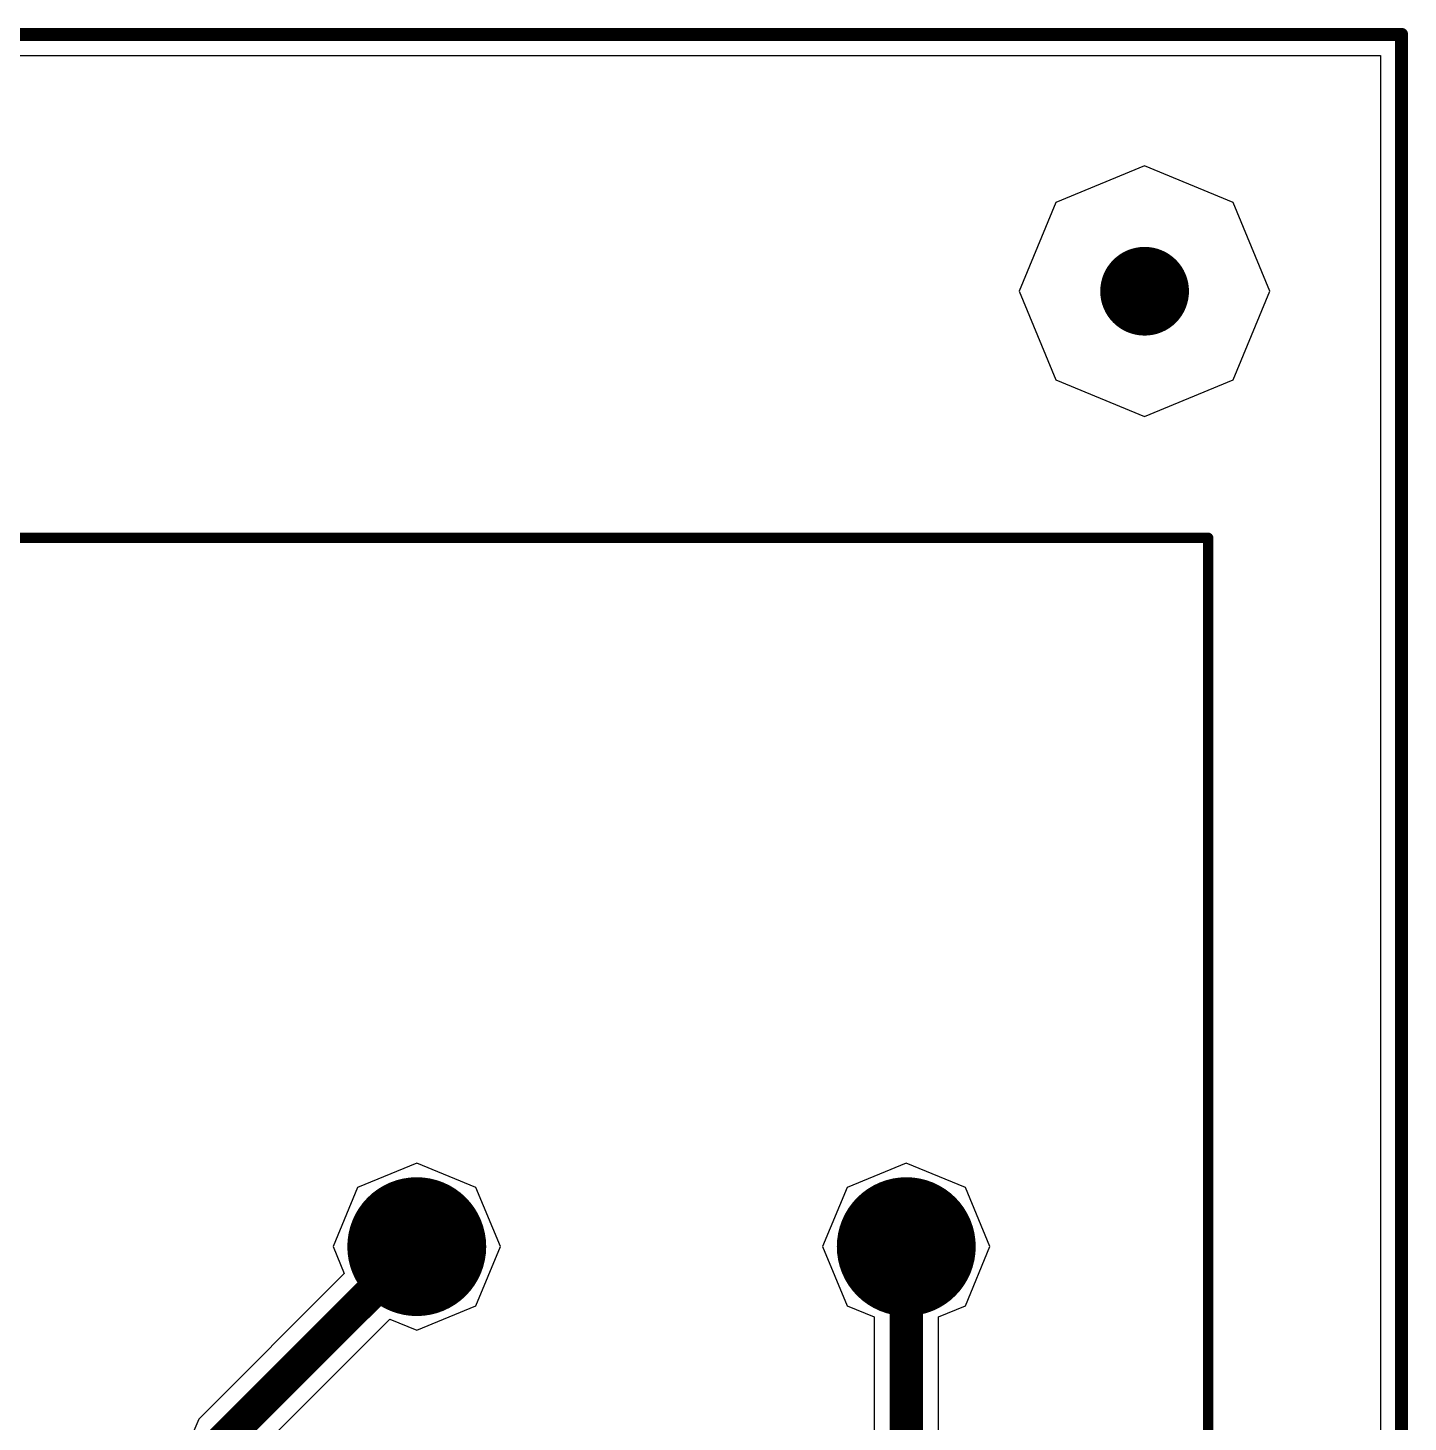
# Model space of a CAD drawing. Header units: millimetres. Extents: x -963 to 6553, y -1367 to 496.
# Drawn here: x -80.93 to -54.07, y 240.38 to 267.52 of the extents above; entities that cross this region are included whole.
import ezdxf

# ---------------------------------------------------------------- set-up
doc = ezdxf.new("R2010")
doc.units = ezdxf.units.MM
doc.header["$LTSCALE"] = 0.5
doc.layers.get('0').update_dxf_attribs({"lineweight": 60})
for name, color, linetype in [('BottomLayer', 5, 'Continuous'), ('MultiLayer', 9, 'Continuous'), ('TopLayer', 1, 'Continuous'), ('TopOverlay', 2, 'Continuous')]:
    doc.layers.add(name, color=color, linetype=linetype)
doc.layers.add('BottomSolder', color=6, linetype='Continuous', plot=False)

# ---------------------------------------------------------------- blocks, each defined once
blk = doc.blocks.new('C_________66')
at = {"layer": 'BottomLayer', "const_width": 1.25000004}
for points in [[(-10.15003558, 4.5999908, 1), (-8.90003554, 4.5999908, 1)], [(-0.6250355799999999, 4.5999908, 1), (0.6249644599999999, 4.5999908, 1)]]:
    blk.add_lwpolyline(points, format="xyb", close=True, dxfattribs=at)
at = {"layer": 'BottomSolder', "const_width": 1.35160004}
for points in [[(-10.20083558, 4.5999908, 1), (-8.849235539999999, 4.5999908, 1)], [(-0.67583558, 4.5999908, 1), (0.67576446, 4.5999908, 1)]]:
    blk.add_lwpolyline(points, format="xyb", close=True, dxfattribs=at)
at = {"layer": 'MultiLayer', "const_width": 1.25000004}
for points in [[(-10.15003558, 4.5999908, 1), (-8.90003554, 4.5999908, 1)], [(-0.6250355799999999, 4.5999908, 1), (0.6249644599999999, 4.5999908, 1)]]:
    blk.add_lwpolyline(points, format="xyb", close=True, dxfattribs=at)
at = {"layer": 'TopLayer', "const_width": 1.25000004}
for points in [[(-10.15003558, 4.5999908, 1), (-8.90003554, 4.5999908, 1)], [(-0.6250355799999999, 4.5999908, 1), (0.6249644599999999, 4.5999908, 1)]]:
    blk.add_lwpolyline(points, format="xyb", close=True, dxfattribs=at)
at = {"layer": 'TopOverlay', "const_width": 0.1999996}
for points in [[(-15.40000476, 9.1999816), (-15.40000476, -9.1999816)], [(15.39998444, -9.1999816), (-15.40000476, -9.1999816)]]:
    blk.add_lwpolyline(points, dxfattribs=at)
at = {"layer": 'TopOverlay', "const_width": 0.0999998}
blk.add_lwpolyline([(-15.45000466, -9.1999816, 1), (-15.35000486, -9.1999816, 1)], format="xyb", close=True, dxfattribs=at)
blk.add_lwpolyline([(-15.45000466, -9.1999816, 1), (-15.35000486, -9.1999816, 1)], format="xyb", close=True, dxfattribs=at)

msp = doc.modelspace()

# ---------------------------------------------------------------- linework, layer by layer
at = {"layer": 'BottomLayer', "const_width": 0.762}
msp.add_lwpolyline([(-59.58195844068172, 262.3935473162384, 1), (-58.81995844068172, 262.3935473162384, 1)], format="xyb", close=True, dxfattribs=at)
at = {"layer": 'BottomSolder', "const_width": 0.8635999999999999}
msp.add_lwpolyline([(-59.6327584406817, 262.3935473162384, 1), (-58.76915844068171, 262.3935473162384, 1)], format="xyb", close=True, dxfattribs=at)
at = {"layer": 'MultiLayer', "const_width": 0.254}
for points in [[(-134.2009583006817, 267.3935474762384), (-54.2009836806817, 267.3935474762384)], [(-54.2009836806817, 137.3935483962384), (-54.2009836806817, 267.3935474762384)]]:
    msp.add_lwpolyline(points, dxfattribs=at)
at = {"layer": 'MultiLayer'}
for points, const_width in [([(-54.26448368068171, 267.3935474762384, 1), (-54.1374836806817, 267.3935474762384, 1)], 0.127), ([(-54.26448368068171, 267.3935474762384, 1), (-54.1374836806817, 267.3935474762384, 1)], 0.127), ([(-59.58195844068172, 262.3935473162384, 1), (-58.81995844068172, 262.3935473162384, 1)], 0.762)]:
    msp.add_lwpolyline(points, format="xyb", close=True, dxfattribs=dict(at, const_width=const_width))
at = {"layer": 'TopLayer'}
for p, q in [((-133.8177916806817, 266.9811556162384), (-54.61337554068172, 266.9811556162384)), ((-54.61337554068172, 266.9811556162384), (-54.61337554068172, 137.8059402562384)), ((-59.20095844068172, 264.8332579562384), (-60.9260934206817, 264.1186822962384)), ((-57.47582346068171, 264.1186822962384), (-59.20095844068172, 264.8332579562384)), ((-60.9260934206817, 264.1186822962384), (-61.6406690806817, 262.3935473162384)), ((-56.7612478006817, 262.3935473162384), (-57.47582346068171, 264.1186822962384)), ((-61.6406690806817, 262.3935473162384), (-60.9260934206817, 260.6684123362384)), ((-57.47582346068171, 260.6684123362384), (-56.7612478006817, 262.3935473162384)), ((-60.9260934206817, 260.6684123362384), (-59.20095844068172, 259.9538366762384)), ((-59.20095844068172, 259.9538366762384), (-57.47582346068171, 260.6684123362384)), ((-73.36334820068171, 245.4214730562384), (-74.5144609606817, 244.9446667962384)), ((-72.2122354406817, 244.9446667962384), (-73.36334820068171, 245.4214730562384)), ((-63.83834820068171, 245.4214730562384), (-64.9894609606817, 244.9446667962384)), ((-62.68723544068172, 244.9446667962384), (-63.83834820068171, 245.4214730562384)), ((-74.5144609606817, 244.9446667962384), (-74.99126722068172, 243.7935540362384)), ((-71.7354291806817, 243.7935540362384), (-72.2122354406817, 244.9446667962384)), ((-64.9894609606817, 244.9446667962384), (-65.46626722068171, 243.7935540362384)), ((-62.2104291806817, 243.7935540362384), (-62.68723544068172, 244.9446667962384)), ((-74.99126722068172, 243.7935540362384), (-74.77405150068171, 243.2691481762384)), ((-72.2122354406817, 242.6424412762384), (-71.7354291806817, 243.7935540362384)), ((-65.46626722068171, 243.7935540362384), (-64.9894609606817, 242.6424412762384)), ((-62.68723544068172, 242.6424412762384), (-62.2104291806817, 243.7935540362384)), ((-74.77405150068171, 243.2691481762384), (-77.6065401206817, 240.4366595562384)), ((-73.36334820068171, 242.1656350162384), (-72.2122354406817, 242.6424412762384)), ((-64.9894609606817, 242.6424412762384), (-64.4650551006817, 242.4252255562384)), ((-64.4650551006817, 242.4252255562384), (-64.4650551006817, 233.6445801762384)), ((-63.21164130068172, 242.4252255562384), (-62.68723544068172, 242.6424412762384)), ((-63.21164130068172, 233.3849896362384), (-63.21164130068172, 242.4252255562384)), ((-76.5366845006817, 239.7339202962384), (-73.88775406068171, 242.3828507362384)), ((-73.88775406068171, 242.3828507362384), (-73.36334820068171, 242.1656350162384)), ((-77.6065401206817, 240.4366595562384), (-77.7900983006817, 239.9935108362384))]:
    msp.add_line(p, q, dxfattribs=at)
for points, const_width in [([(-59.58195844068172, 262.3935473162384, 1), (-58.81995844068172, 262.3935473162384, 1)], 0.762), ([(-73.52584724068171, 243.7935540362384, 1), (-73.20084916068171, 243.7935540362384, 1)], 0.32500062), ([(-64.00084724068171, 243.7935540362384, 1), (-63.67584916068171, 243.7935540362384, 1)], 0.32500062)]:
    msp.add_lwpolyline(points, format="xyb", close=True, dxfattribs=dict(at, const_width=const_width))
at = {"layer": 'TopLayer', "const_width": 0.6500012399999999}
for points in [[(-77.16339140068172, 239.9935108362384), (-73.36334820068171, 243.7935540362384)], [(-63.83834820068171, 233.3849896362384), (-63.83834820068171, 243.7935540362384)]]:
    msp.add_lwpolyline(points, dxfattribs=at)

# ---------------------------------------------------------------- block references
at = {"rotation": 180}
msp.add_blockref('C_________66', (-73.3633837606817, 248.3935448362384), dxfattribs=at)

doc.saveas('drawing.dxf')
